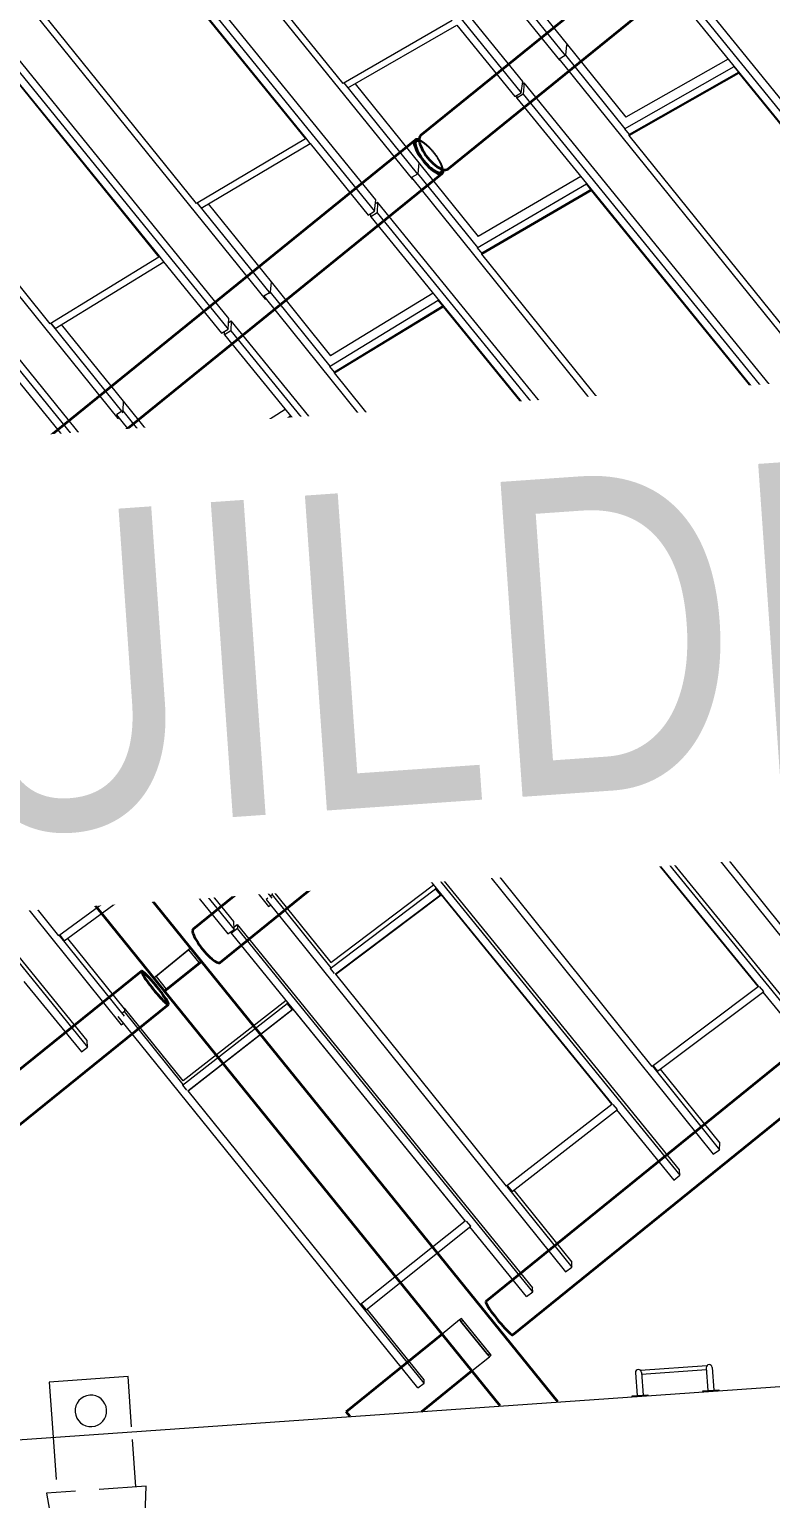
# Model space of a CAD drawing. Header units: millimetres. Extents: x 834681283 to 835686922, y 817551134 to 819407044.
# Drawn here: x 835570994 to 835575692, y 818119951 to 818129259 of the extents above; entities that cross this region are included whole.
import ezdxf

# ---------------------------------------------------------------- set-up
doc = ezdxf.new("R2010")
doc.units = ezdxf.units.MM
doc.header["$LTSCALE"] = 1200
doc.header["$MEASUREMENT"] = 0
for name, pattern in [('P01-MAGP-P-RF$0$HIDDEN2', [0.1875, 0.125, -0.0625]), ('P01-MAGP-P-RF$0$P01_MS_01_N1-FloorPlan-PART2OFUPPERROOFSETTINGOUT$0$BH DASHED2', [3, 2, -1]), ('P01-MAGP-P-RF$0$PHANTOM', [2.5, 1.25, -0.25, 0.25, -0.25, 0.25, -0.25])]:
    doc.linetypes.add(name, pattern=pattern)
for name, color, linetype, lineweight in [('P01-MAAN-P-EVA$0$DW-TXT', 7, 'Continuous', 13), ('P01-MAGP-P-RF$0$A-GENM', 253, 'Continuous', 13), ('P01-MAGP-P-RF$0$AR-ROOF_AR_BS_MI_', 3, 'Continuous', 18), ('P01-MAGP-P-RF$0$AR-STAIR_AR_BS_MI_', 253, 'Continuous', 18), ('P01-MAGP-P-RF$0$MMH053__', 253, 'P01-MAGP-P-RF$0$PHANTOM', 40), ('P01-MAGP-P-RF$0$P01_MS_01_N1-FloorPlan-PART2OFUPPERROOFSETTINGOUT$0$S-BEAM', 253, 'Continuous', 35), ('P01-MAGP-P-RF$0$P01_MS_01_N1-FloorPlan-PART2OFUPPERROOFSETTINGOUT$0$S-BEAM-HIDN', 253, 'P01-MAGP-P-RF$0$P01_MS_01_N1-FloorPlan-PART2OFUPPERROOFSETTINGOUT$0$BH DASHED2', 18), ('P01-MAGP-P-RF$0$ROOF MESH HALF TONE$0$A-GLAZ', 253, 'Continuous', 9), ('P01-MAGP-P-RF$0$ROOF MESH HALF TONE$0$A-MASS', 253, 'Continuous', 9)]:
    doc.layers.add(name, color=color, linetype=linetype, lineweight=lineweight)
doc.styles.add('P01-MAAN-P-EVA$0$ARIAL', font='arial.ttf', dxfattribs={"width": 0.8})

# ---------------------------------------------------------------- blocks, each defined once
blk = doc.blocks.new('P01-MAAN-P-EVA')
at = {"layer": 'P01-MAAN-P-EVA$0$DW-TXT', "insert": (835568841.1, 818126033), "char_height": 2000, "attachment_point": 1, "rotation": 3.99859, "style": 'P01-MAAN-P-EVA$0$ARIAL', "bg_fill": 3, "box_fill_scale": 1.25, "bg_fill_color": 256, "bg_fill_transparency": 0}
blk.add_mtext_dynamic_manual_height_columns('BUILDING PERIMETER', width=24295.667, gutter_width=10, heights=[0], dxfattribs=at)
blk = doc.blocks.new('P01-MAGP-P-RF$0$P01_MS_01_N1-FloorPlan-PART2OFUPPERROOFSETTINGOUT$0$Circular Hollow Sections - CHS273x10_PSB97-8456770-PART 2 OF  UPPER ROOF SETTING OUT')
at = {"layer": 'P01-MAGP-P-RF$0$P01_MS_01_N1-FloorPlan-PART2OFUPPERROOFSETTINGOUT$0$S-BEAM'}
for p, q in [((39380.4, 8907.7), (37808.5, 7812.1)), ((37964.6, 7588.1), (39536.5, 8683.7))]:
    blk.add_line(p, q, dxfattribs=at)
for centre, major_axis, start_param, end_param in [((39458.4, 8795.7), (-78.1, 112), 0, 3.141593), ((39458.4, 8795.7), (-78.1, 112), 3.141593, 6.283185), ((39458.4, 8795.7), (-72.3, 103.8), 0, 3.141593), ((39458.4, 8795.7), (-72.3, 103.8), 3.141593, 6.283185), ((37886.5, 7700.1), (-78.1, 112), 0, 3.141593)]:
    blk.add_ellipse(centre, major_axis=major_axis, ratio=0.106532, start_param=start_param, end_param=end_param, dxfattribs=at)
blk = doc.blocks.new('P01-MAGP-P-RF$0$P01_MS_01_N1-FloorPlan-PART2OFUPPERROOFSETTINGOUT$0$Circular Hollow Sections - CHS273x10_PSB97-8458950-PART 2 OF  UPPER ROOF SETTING OUT')
at = {"layer": 'P01-MAGP-P-RF$0$P01_MS_01_N1-FloorPlan-PART2OFUPPERROOFSETTINGOUT$0$S-BEAM'}
for p, q in [((46710.8, 14040), (43239.7, 11609.5)), ((43396.3, 11385.9), (46867.4, 13816.4))]:
    blk.add_line(p, q, dxfattribs=at)
for centre, major_axis, start_param, end_param in [((46789.1, 13928.2), (-78.3, 111.8), 0, 3.141593), ((46789.1, 13928.2), (-72.6, 103.6), 0, 3.141593), ((46789.1, 13928.2), (-78.3, 111.8), 3.141593, 6.283185), ((46789.1, 13928.2), (-72.6, 103.6), 3.141593, 6.283185), ((43318, 11497.7), (-78.3, 111.8), 0, 3.141593)]:
    blk.add_ellipse(centre, major_axis=major_axis, ratio=0.364243, start_param=start_param, end_param=end_param, dxfattribs=at)
blk = doc.blocks.new('P01-MAGP-P-RF$0$P01_MS_01_N1-FloorPlan-PART2OFUPPERROOFSETTINGOUT$0$Circular Hollow Sections - CHS273x10_PSB97-8459038-PART 2 OF  UPPER ROOF SETTING OUT')
at = {"layer": 'P01-MAGP-P-RF$0$P01_MS_01_N1-FloorPlan-PART2OFUPPERROOFSETTINGOUT$0$S-BEAM'}
for p, q in [((45012.9, 16513.4), (41514.8, 14064.1)), ((41671.4, 13840.4), (45169.4, 16289.8))]:
    blk.add_line(p, q, dxfattribs=at)
for centre, major_axis, start_param, end_param in [((45091.2, 16401.6), (-72.6, 103.6), 0, 3.141593), ((45091.2, 16401.6), (-78.3, 111.8), 0, 3.141593), ((45091.2, 16401.6), (-78.3, 111.8), 3.141593, 6.283185), ((45091.2, 16401.6), (-72.6, 103.6), 3.141593, 6.283185), ((41593.1, 13952.3), (-78.3, 111.8), 0, 3.141593)]:
    blk.add_ellipse(centre, major_axis=major_axis, ratio=0.39114, start_param=start_param, end_param=end_param, dxfattribs=at)
blk = doc.blocks.new('P01-MAGP-P-RF$0$P01_MS_01_N1-FloorPlan-PART2OFUPPERROOFSETTINGOUT$0$Circular Hollow Sections - CHS273x10_PSB97-8459092-PART 2 OF  UPPER ROOF SETTING OUT')
at = {"layer": 'P01-MAGP-P-RF$0$P01_MS_01_N1-FloorPlan-PART2OFUPPERROOFSETTINGOUT$0$S-BEAM'}
for p, q in [((39763.9, 16500.4), (36266.7, 14051.6)), ((36423.2, 13828), (39920.4, 16276.7))]:
    blk.add_line(p, q, dxfattribs=at)
for centre, major_axis, start_param, end_param in [((39842.2, 16388.6), (-72.6, 103.6), 0, 3.141593), ((39842.2, 16388.6), (-78.3, 111.8), 0, 3.141593), ((39842.2, 16388.6), (-78.3, 111.8), 6.00752, 6.283185), ((39842.2, 16388.6), (-72.6, 103.6), 6.133126, 6.283185), ((39842.2, 16388.6), (-72.6, 103.6), 3.141593, 3.291652), ((39842.2, 16388.6), (-78.3, 111.8), 3.141593, 3.417258), ((36345, 13939.8), (-78.3, 111.8), 0, 3.141593)]:
    blk.add_ellipse(centre, major_axis=major_axis, ratio=0.380233, start_param=start_param, end_param=end_param, dxfattribs=at)
at = {"layer": 'P01-MAGP-P-RF$0$P01_MS_01_N1-FloorPlan-PART2OFUPPERROOFSETTINGOUT$0$S-BEAM-HIDN'}
for major_axis, start_param, end_param in [((-72.6, 103.6), 3.292046, 6.132732), ((-78.3, 111.8), 3.417622, 6.007156)]:
    blk.add_ellipse((39842.2, 16388.6), major_axis=major_axis, ratio=0.380233, start_param=start_param, end_param=end_param, dxfattribs=at)
blk = doc.blocks.new('P01-MAGP-P-RF$0$P01_MS_01_N1-FloorPlan-PART2OFUPPERROOFSETTINGOUT$0$Circular Hollow Sections - CHS273x10_PSB97-8458951-PART 2 OF  UPPER ROOF SETTING OUT')
at = {"layer": 'P01-MAGP-P-RF$0$P01_MS_01_N1-FloorPlan-PART2OFUPPERROOFSETTINGOUT$0$S-BEAM'}
for p, q in [((43193.5, 11577.2), (39726.2, 9149.3)), ((39882.8, 8925.7), (43350.1, 11353.5))]:
    blk.add_line(p, q, dxfattribs=at)
for centre, major_axis, start_param, end_param in [((43271.8, 11465.4), (-78.3, 111.8), 0, 3.141593), ((43271.8, 11465.4), (-72.6, 103.6), 0, 3.141593), ((43271.8, 11465.4), (-78.3, 111.8), 5.534118, 6.283185), ((43271.8, 11465.4), (-72.6, 103.6), 5.557238, 6.283185), ((43271.8, 11465.4), (-72.6, 103.6), 3.141593, 3.867539), ((43271.8, 11465.4), (-78.3, 111.8), 3.141593, 3.89066), ((39804.5, 9037.5), (-78.3, 111.8), 0, 3.141593)]:
    blk.add_ellipse(centre, major_axis=major_axis, ratio=0.248608, start_param=start_param, end_param=end_param, dxfattribs=at)
at = {"layer": 'P01-MAGP-P-RF$0$P01_MS_01_N1-FloorPlan-PART2OFUPPERROOFSETTINGOUT$0$S-BEAM-HIDN'}
for major_axis, start_param, end_param in [((-78.3, 111.8), 3.891025, 5.533753), ((-72.6, 103.6), 3.867933, 5.556845)]:
    blk.add_ellipse((43271.8, 11465.4), major_axis=major_axis, ratio=0.248608, start_param=start_param, end_param=end_param, dxfattribs=at)
blk = doc.blocks.new('P01-MAGP-P-RF$0$P01_MS_01_N1-FloorPlan-PART2OFUPPERROOFSETTINGOUT$0$Circular Hollow Sections - CHS273x10_PSB97-8459037-PART 2 OF  UPPER ROOF SETTING OUT')
at = {"layer": 'P01-MAGP-P-RF$0$P01_MS_01_N1-FloorPlan-PART2OFUPPERROOFSETTINGOUT$0$S-BEAM'}
for p, q in [((41478.2, 14038.5), (38011.9, 11611.3)), ((38168.5, 11387.7), (41634.8, 13814.8))]:
    blk.add_line(p, q, dxfattribs=at)
for centre, major_axis, start_param, end_param in [((41556.5, 13926.7), (-78.3, 111.8), 0, 3.141593), ((41556.5, 13926.7), (-72.6, 103.6), 0, 3.141593), ((41556.5, 13926.7), (-78.3, 111.8), 5.79923, 6.283185), ((41556.5, 13926.7), (-72.6, 103.6), 5.873894, 6.283185), ((41556.5, 13926.7), (-72.6, 103.6), 3.141593, 3.551111), ((41556.5, 13926.7), (-78.3, 111.8), 3.141593, 3.625548), ((38090.2, 11499.5), (-78.3, 111.8), 0, 3.141593)]:
    blk.add_ellipse(centre, major_axis=major_axis, ratio=0.317176, start_param=start_param, end_param=end_param, dxfattribs=at)
at = {"layer": 'P01-MAGP-P-RF$0$P01_MS_01_N1-FloorPlan-PART2OFUPPERROOFSETTINGOUT$0$S-BEAM-HIDN'}
for major_axis, start_param, end_param in [((-72.6, 103.6), 3.551505, 5.8735), ((-78.3, 111.8), 3.625913, 5.798865)]:
    blk.add_ellipse((41556.5, 13926.7), major_axis=major_axis, ratio=0.317176, start_param=start_param, end_param=end_param, dxfattribs=at)
blk = doc.blocks.new('P01-MAGP-P-RF$0$ROOF MESH HALF TONE')
at = {"layer": 'P01-MAGP-P-RF$0$ROOF MESH HALF TONE$0$A-GLAZ', "lineweight": 5}
for p, q in [((40704.2, 16941.3), (42426, 14479.6)), ((42183.9, 14361.5), (40465.2, 16811)), ((40451.2, 16738.5), (42169.9, 14289)), ((39720.1, 16254.9), (41442.9, 13789.5)), ((41202.5, 13677.1), (39484.8, 16122.9)), ((39430, 16031.2), (40786.2, 14100.1)), ((39472.2, 16052.2), (41189.9, 13606.3)), ((41047.3, 14428.5), (40125.2, 15748)), ((38735.7, 15568.5), (40459.5, 13099.3)), ((38494.7, 15367.8), (40211.4, 12925.1)), ((40222, 12993.2), (38505.3, 15435.9)), ((39858.3, 15413.8), (40785.1, 14094.1)), ((38452.5, 15346), (39807.5, 13418.1)), ((42032.6, 15122.5), (42463.7, 14506.1)), ((42105.5, 15112.9), (42483.1, 14573)), ((40067.6, 13734.4), (39142, 15060.3)), ((44888.5, 12596.4), (43171.6, 15040.1)), ((43118, 14946), (44470.9, 13020.3)), ((43160.4, 14966.5), (44877.3, 12522.8)), ((37751.1, 14881.9), (39475.9, 12409.5)), ((39242.1, 12309.7), (37526.3, 14749.9)), ((38874.7, 14738.3), (39806.6, 13412.3)), ((41764.9, 14777.8), (41047.3, 14428.5)), ((41075.4, 14397.3), (41793, 14746.6)), ((41792.5, 14746.4), (42127.7, 14268.6)), ((37518.4, 14685.3), (39234.3, 12245.1)), ((42476.7, 14572.9), (42466, 14507.2)), ((42481.4, 14564.8), (42483.1, 14573)), ((42483, 14572.6), (42819.9, 14089.9)), ((41051.4, 14430.5), (41476.9, 13821.6)), ((41052, 14430.8), (41075.4, 14397.3)), ((42463.7, 14506.1), (42423.6, 14486.7)), ((42423.6, 14486.7), (44148.2, 12015.4)), ((42466, 14507.2), (42808.4, 14016.6)), ((39089.4, 13038.5), (38158.8, 14372.5)), ((41123, 14420.5), (41499.4, 13881.9)), ((42169.9, 14289), (42183.9, 14361.5)), ((42180.8, 14345.4), (42192, 14351)), ((42192, 14351), (42182.3, 14279.9)), ((43907, 11913.9), (42192, 14351)), ((42807.4, 14016.1), (43527.9, 14361)), ((43493.1, 14412.1), (42819.8, 14089.8)), ((43554, 14323.6), (43527.9, 14361)), ((42127.7, 14268.6), (42169.9, 14289)), ((42182.3, 14279.9), (42139.9, 14258.7)), ((42139.9, 14258.7), (42142.3, 14275.6)), ((42139.9, 14258.7), (42541.4, 13688.1)), ((42182.3, 14279.9), (43897.2, 11842.8)), ((42833.5, 13972.9), (43554, 14317.8)), ((43554.9, 14324.1), (42834.5, 13979.2)), ((43554.9, 14324.1), (43554, 14317.8)), ((43554, 14317.8), (44469.9, 13014.1)), ((40785.1, 14094.1), (40067.6, 13734.4)), ((40096, 13703.1), (40813.5, 14062.8)), ((40786.2, 14100.1), (40785.1, 14094.1)), ((40813.5, 14062.8), (40787, 14100.6)), ((40812.7, 14062.4), (41147.7, 13585.3)), ((42807.4, 14016.1), (42833.5, 13978.7)), ((42833.5, 13978.7), (42834.5, 13979.2)), ((42833.5, 13972.9), (42834.5, 13979.2)), ((43748.3, 12662), (42833.5, 13972.9)), ((41491.4, 13893.4), (41480.7, 13823.6)), ((41498.1, 13883.8), (41834.2, 13401.3)), ((41476.9, 13821.6), (41438.4, 13802.3)), ((41438.4, 13802.3), (43165, 11324.2)), ((41442.9, 13789.5), (41446.2, 13791.1)), ((41480.7, 13823.6), (41476.9, 13821.6)), ((41480.7, 13823.6), (41824, 13330.8)), ((40071.6, 13736.4), (40493.2, 13132.4)), ((40072.4, 13736.8), (40096, 13703.1)), ((40141, 13725.7), (40504.1, 13205.6)), ((41822.4, 13329.9), (42541.4, 13685.5)), ((42508.6, 13734.8), (41834.1, 13401.1)), ((42567.8, 13647.9), (42541.4, 13685.5)), ((42541.8, 13687.6), (43491.9, 12337.3)), ((41147.7, 13585.3), (41189.9, 13606.3)), ((41205.3, 13595.6), (41163, 13573.4)), ((41163, 13573.4), (41165.4, 13594.2)), ((41189.9, 13606.3), (41202.5, 13677.1)), ((41198.6, 13655.4), (41213.1, 13663)), ((41213.1, 13663), (41205.3, 13595.6)), ((41205.3, 13595.6), (42918.3, 11164.5)), ((42926.2, 11231.9), (41213.1, 13663)), ((41849.5, 13287), (42568.3, 13642.6)), ((42569.2, 13648.6), (41850.3, 13293.1)), ((42569.2, 13648.6), (42568.3, 13642.6)), ((42568.3, 13642.6), (43491, 12331.3)), ((41163, 13573.4), (42514.2, 11655.9)), ((39806.6, 13412.3), (39089.4, 13038.5)), ((39807.5, 13418.1), (39806.6, 13412.3)), ((39835.3, 13380.7), (39808.7, 13418.7)), ((39118.1, 13006.9), (39835.3, 13380.7)), ((39834.2, 13380.1), (40169.2, 12903.4)), ((41822.4, 13329.9), (41848.8, 13292.3)), ((41848.8, 13292.3), (41850.3, 13293)), ((41849.5, 13287), (41850.3, 13293.1)), ((42770.6, 11964.9), (41849.5, 13287)), ((40489.6, 13137.6), (40452.8, 13118.2)), ((40495.1, 13140.5), (40489.7, 13137.6)), ((40504.2, 13206), (40495.1, 13140.5)), ((40495.1, 13140.5), (40839.1, 12646)), ((40504.2, 13206), (40847.6, 12712.4)), ((39093.1, 13040.4), (39509, 12444.2)), ((39094.2, 13041), (39118.1, 13006.9)), ((40452.8, 13118.2), (42181.3, 10633.9)), ((40459.5, 13099.3), (40464.3, 13101.7)), ((41523.6, 13061.7), (40847.5, 12712.2)), ((39159.5, 13028.5), (39516.8, 12516.3)), ((40211.4, 12925.1), (40222, 12993.2)), ((40218, 12967.5), (40234.3, 12976.6)), ((40234.3, 12976.6), (40228.6, 12914.3)), ((41946.1, 10549.2), (40234.3, 12976.6)), ((40836.9, 12644.6), (41553.7, 13015.3)), ((40864.9, 12602.1), (41581.6, 12972.6)), ((41582.3, 12978.3), (40865.7, 12607.8)), ((41553.7, 13015.3), (41554.2, 13018.3)), ((41580.3, 12977.3), (41553.7, 13015.3)), ((41580.8, 12980.5), (41580.3, 12977.3)), ((41582.3, 12978.3), (41581.6, 12972.6)), ((41581.6, 12972.6), (42513.5, 11650.2)), ((40169.2, 12903.4), (40211.4, 12925.1)), ((40228.6, 12914.3), (40186.5, 12890.9)), ((40186.5, 12890.9), (40188.6, 12913.4)), ((40186.5, 12890.9), (41537.3, 10975.6)), ((40228.6, 12914.3), (41940.4, 10486.9)), ((38856.7, 12699.4), (39192.1, 12222.4)), ((40836.9, 12644.6), (40863.5, 12606.7)), ((40863.5, 12606.7), (40865.6, 12607.8)), ((40864.9, 12602.1), (40865.7, 12607.8)), ((41795, 11265.4), (40864.9, 12602.1)), ((39516.9, 12517), (39509.6, 12457.1)), ((39516.9, 12517), (39860.2, 12023.2)), ((39496.6, 12450), (39467.5, 12433.8)), ((39467.5, 12433.8), (41197.3, 9945.5)), ((39475.9, 12409.5), (39482.1, 12412.7)), ((39509.6, 12457.1), (39502.8, 12453.4)), ((39509.6, 12457.1), (39853.7, 11962.1)), ((40538.2, 12392.3), (39860, 12022.9)), ((39234.3, 12245.1), (39242.1, 12309.7)), ((39238.8, 12282.5), (39255, 12292)), ((39255, 12292), (39251.7, 12236)), ((40966.5, 9864.8), (39255, 12292)), ((39850.9, 11960.3), (40565.1, 12349.5)), ((39880, 11918.2), (40594, 12307.2)), ((40594.5, 12312.4), (39880.6, 11923.5)), ((40565.1, 12349.5), (40565.7, 12353.3)), ((40592, 12311), (40565.1, 12349.5)), ((40592.6, 12315.1), (40592, 12311)), ((40594.5, 12312.4), (40594, 12307.2)), ((40594, 12307.2), (41536.7, 10970.3)), ((43491, 12331.3), (42770.6, 11964.9)), ((42799.3, 11934.1), (43519.8, 12300.5)), ((43491.9, 12337.3), (43491, 12331.3)), ((43519.8, 12300.5), (43493.5, 12338.1)), ((43518.4, 12299.8), (43854.9, 11821.5)), ((39192.1, 12222.4), (39234.3, 12245.1)), ((39251.7, 12236), (39209.8, 12211.4)), ((39209.8, 12211.4), (39211.1, 12232.6)), ((39209.8, 12211.4), (40559.1, 10297.9)), ((39251.7, 12236), (40963.1, 9808.9)), ((39850.9, 11960.3), (39875.4, 11925.3)), ((39877.8, 11921.9), (39880.6, 11923.4)), ((39880, 11918.2), (39880.6, 11923.5)), ((40821, 10564.7), (39880, 11918.2)), ((42774.4, 11966.8), (43195.5, 11362.5)), ((42775.8, 11967.6), (42799.3, 11934.1)), ((42841.5, 11955.6), (43200.4, 11440.5)), ((38529.9, 11826.3), (38872.5, 11333.6)), ((38482.8, 11748.5), (40213.1, 9259.9)), ((38524.7, 11773.1), (38868.2, 11279)), ((38864.9, 11276.9), (39576.2, 11686.3)), ((39552.8, 11725), (38872.3, 11333.3)), ((38892.2, 11238), (39603.5, 11647.4)), ((38895.1, 11235.2), (39606, 11644.4)), ((39576.2, 11686.3), (39576.8, 11690.9)), ((39603.5, 11647.4), (39576.2, 11686.3)), ((39604.1, 11652.2), (39603.5, 11647.4)), ((39606.3, 11649.1), (39603.5, 11647.4)), ((39606.3, 11649.1), (39606, 11644.4)), ((39606, 11644.4), (40560.3, 10291)), ((42513.5, 11650.2), (41795, 11265.4)), ((42514.2, 11655.9), (42513.5, 11650.2)), ((42543, 11619.1), (42516.4, 11657.1)), ((38273.6, 11559.1), (39985.3, 9129.7)), ((39986.7, 9178.8), (38274.9, 11608.2)), ((41824.3, 11234.2), (42543, 11619.1)), ((42540.9, 11618), (42876.1, 11142.3)), ((38231.9, 11533.4), (39583.4, 9615.2)), ((43170.6, 11370.4), (43152, 11359.9)), ((43152, 11359.9), (44886.1, 8858.8)), ((43194.1, 11383.6), (43184.9, 11378.4)), ((43200.5, 11442), (43194.1, 11383.6)), ((43194.1, 11383.6), (43541.5, 10882.4)), ((43200.5, 11442), (43546.8, 10942.5)), ((38864.9, 11276.9), (38889.4, 11241.9)), ((41798.4, 11267.2), (42209, 10677.1)), ((41800.4, 11268.3), (41824.3, 11234.2)), ((43165, 11324.2), (43173.7, 11328.6)), ((38895.1, 11235.2), (38895.4, 11239.8)), ((39848, 9864.6), (38895.1, 11235.2)), ((41862, 11254.4), (42213.9, 10748.7)), ((42918.3, 11164.5), (42926.2, 11231.9)), ((42921.7, 11193.8), (42944.1, 11207.2)), ((42944.1, 11207.2), (42941.6, 11153.4)), ((44652.4, 8790), (42944.1, 11207.2)), ((42876.1, 11142.3), (42918.3, 11164.5)), ((42899.8, 11128.4), (42901, 11155.4)), ((42941.6, 11153.4), (42899.8, 11128.4)), ((42899.8, 11128.4), (44249.3, 9218.9)), ((42941.6, 11153.4), (44649.9, 8736.3)), ((37498.7, 11062.9), (39228.7, 8576.6)), ((39006.4, 8491.5), (37293.9, 10924.3)), ((38617.7, 10981.4), (39583.2, 9611.2)), ((41536.7, 10970.3), (40821, 10564.7)), ((40851, 10532.9), (41567, 10938.7)), ((41537.3, 10975.6), (41536.7, 10970.3)), ((41537.3, 10975.5), (41540.1, 10977.1)), ((41567, 10938.7), (41542.4, 10973.8)), ((41564.3, 10937.2), (41898.3, 10463.5)), ((37294, 10882.4), (39006.5, 8449.6)), ((42214, 10750.2), (42208.8, 10700.3)), ((42214, 10750.2), (42557.7, 10254.8)), ((42180.6, 10683.5), (42167, 10675.3)), ((42167, 10675.3), (43900.6, 8176)), ((42181.3, 10633.9), (42191.9, 10639.4)), ((42208.8, 10700.3), (42197.5, 10693.6)), ((42208.8, 10700.3), (42553.8, 10202.9)), ((42549.1, 10199.8), (43258.4, 10613.5)), ((43237.3, 10650.8), (42557.3, 10254.2)), ((43258.4, 10613.5), (43259.3, 10619.7)), ((43285.8, 10574.4), (43258.4, 10613.5)), ((38874.6, 9166.7), (37910, 10553.1)), ((40824, 10566.4), (41222.8, 9992.8)), ((40826.5, 10567.8), (40851, 10532.9)), ((40883.5, 10551.3), (41228.3, 10055.4)), ((41940.4, 10486.9), (41946.1, 10549.2)), ((41942.7, 10512.3), (41963.4, 10525.4)), ((41963.4, 10525.4), (41962.5, 10480.8)), ((43673.4, 8102.5), (41963.4, 10525.4)), ((42579.5, 10162.5), (43285.8, 10574.4)), ((42580.8, 10159), (43289.4, 10572.3)), ((43286.7, 10580.9), (43285.8, 10574.4)), ((43289.7, 10576.7), (43285.8, 10574.4)), ((43289.7, 10576.7), (43289.4, 10572.3)), ((43289.4, 10572.3), (44249, 9214.5)), ((41898.3, 10463.5), (41940.4, 10486.9)), ((41962.5, 10480.8), (41920.9, 10454.6)), ((41920.9, 10454.6), (41921.4, 10476.4)), ((41920.9, 10454.6), (43272.7, 8539.3)), ((41962.5, 10480.8), (43672.5, 8058)), ((40560.3, 10291), (39848, 9864.6)), ((39878.5, 9832.1), (40591.1, 10258.7)), ((40560.6, 10295.7), (40559.1, 10297.8)), ((40560.6, 10295.7), (40560.3, 10291)), ((40560.6, 10295.7), (40563.8, 10297.6)), ((40591.1, 10258.7), (40566.6, 10293.6)), ((40588, 10256.8), (40921.2, 9784.3)), ((42549.1, 10199.8), (42572.4, 10166.6)), ((42580.8, 10159), (42581.2, 10163.5)), ((43538.7, 8778.2), (42580.8, 10159)), ((41228.4, 10056.6), (41224.4, 10016.3)), ((41228.4, 10056.6), (41570.2, 9564.5)), ((41194.6, 9997.4), (41182.9, 9990)), ((41182.9, 9990), (42915, 7496.5)), ((41224.4, 10016.3), (41212, 10008.4)), ((41224.4, 10016.3), (41566.7, 9523.5)), ((42250.4, 9987.7), (41568.6, 9565.6)), ((42266.5, 9956.7), (42267.5, 9963.4)), ((39853.4, 9867.8), (39878.5, 9832.1)), ((41197.3, 9945.5), (41209.2, 9952.1)), ((41561.5, 9520.3), (42266.5, 9956.7)), ((41592.6, 9482.6), (42294.3, 9917)), ((41594.2, 9480.1), (42298.3, 9916)), ((42294.3, 9917), (42266.5, 9956.7)), ((42295.4, 9924), (42294.3, 9917)), ((42298.5, 9919.6), (42294.3, 9917)), ((42298.5, 9919.6), (42298.3, 9916)), ((42298.3, 9916), (43272.4, 8535.7)), ((39850.5, 9866.1), (40237.5, 9309.6)), ((39905.3, 9848.1), (40243.7, 9361.5)), ((40921.2, 9784.3), (40963.1, 9808.9)), ((40940.9, 9782), (40940.8, 9795.7)), ((40982.2, 9809.3), (40940.9, 9782)), ((40940.9, 9782), (42294.9, 7859.7)), ((40963.1, 9808.9), (40966.5, 9864.8)), ((40964.5, 9832.6), (40981.9, 9844)), ((40981.9, 9844), (40982.2, 9809.3)), ((42694.1, 7413.2), (40981.9, 9844)), ((40982.2, 9809.3), (42694.5, 7378.5)), ((39583.2, 9611.2), (38874.6, 9166.7)), ((39583.4, 9615.3), (39583.2, 9611.2)), ((39583.4, 9615.2), (39586.9, 9617.4)), ((39614.5, 9578), (39589.9, 9613.1)), ((38905.5, 9133.3), (39614.5, 9578)), ((39611.1, 9575.9), (39943.6, 9104)), ((41561.5, 9520.3), (41584.8, 9487)), ((41594.2, 9480.1), (41594.4, 9483.7)), ((42567.1, 8079.4), (41594.2, 9480.1)), ((40211.4, 9312.4), (40199.7, 9304.7)), ((40241, 9332), (40228, 9323.4)), ((40243.8, 9362.3), (40241, 9332)), ((40241, 9332), (40580.3, 8844.5)), ((40243.8, 9362.3), (40581.4, 8877.2)), ((41265.2, 9321.6), (40581, 8876.7)), ((40199.7, 9304.7), (41929.6, 6819.3)), ((40213.1, 9259.9), (40225.7, 9267.3)), ((40575.1, 8841.1), (41276.4, 9297.1)), ((40606.6, 8803), (41304.6, 9256.8)), ((40608.3, 8801.4), (41308.7, 9256.8)), ((41276.4, 9297.1), (41277.6, 9304)), ((41304.6, 9256.8), (41276.4, 9297.1)), ((41305.8, 9264), (41304.6, 9256.8)), ((41308.8, 9259.6), (41304.6, 9256.9)), ((41308.8, 9259.6), (41308.7, 9256.8)), ((41308.7, 9256.8), (42294.8, 7857)), ((38876.7, 9168), (39251.4, 8629.5)), ((38879.8, 9169.9), (38905.5, 9133.3)), ((38927, 9146.8), (39253.8, 8677.1)), ((39943.6, 9104), (39985.3, 9129.7)), ((40006.8, 9134.3), (39965.7, 9106.2)), ((39985.3, 9129.7), (39986.7, 9178.8)), ((39985.8, 9145.7), (40005.7, 9159.2)), ((40005.7, 9159.2), (41712.1, 6732.5)), ((40005.7, 9159.2), (40006.8, 9134.3)), ((41713.2, 6707.5), (40006.8, 9134.3)), ((39965.7, 9106.2), (39965.2, 9117.3)), ((41315.9, 7186.1), (39965.7, 9106.2)), ((38633.2, 8894.3), (38965, 8423)), ((40575.1, 8841.1), (40598.6, 8807.5)), ((40608.3, 8801.4), (40608.4, 8804.2)), ((41593.7, 7385.5), (40608.3, 8801.4)), ((39254.9, 8659.1), (39238.6, 8648)), ((39254.1, 8677.7), (39256.9, 8679.6)), ((39256.9, 8679.6), (39254.9, 8659.1)), ((39594.8, 8171.8), (39254.9, 8659.1)), ((39595.2, 8194.7), (39256.9, 8679.6)), ((40281.6, 8657), (39594.7, 8194.2)), ((40943.9, 6150.6), (39213.8, 8631.1)), ((39228.7, 8576.6), (39244.9, 8586.5)), ((39589.6, 8168.3), (40288.1, 8638.9)), ((39621.4, 8130), (40316.6, 8598.3)), ((39623.1, 8129.2), (40320.8, 8599.3)), ((40288.1, 8638.9), (40289.4, 8645.5)), ((40316.6, 8598.3), (40288.1, 8638.9)), ((40317.8, 8604.7), (40316.6, 8598.3)), ((40320.8, 8601.2), (40316.6, 8598.4)), ((40320.8, 8601.2), (40320.8, 8599.3)), ((40320.8, 8599.3), (41315.8, 7184.2)), ((39006.5, 8449.6), (39006.4, 8491.5)), ((43272.4, 8535.7), (42567.1, 8079.4)), ((42599.3, 8046), (43305.5, 8502.8)), ((43272.6, 8539.3), (43272.4, 8535.7)), ((43305.5, 8502.8), (43282.2, 8536.1)), ((43300.6, 8499.7), (43630.9, 8031.7)), ((38965, 8423), (39006.5, 8449.6)), ((39589.6, 8168.3), (39613.4, 8134.5)), ((39623.1, 8129.2), (39623.2, 8131.2)), ((40617.9, 6703), (39623.1, 8129.2)), ((42569.8, 8079.5), (42956.5, 7522.7)), ((42573.2, 8083.3), (42599.3, 8046)), ((42617.1, 8057.5), (42960.5, 7563.1)), ((42294.8, 7857), (41593.7, 7385.5)), ((41626.3, 7350.9), (42328.2, 7823)), ((42294.9, 7859.8), (42294.8, 7857)), ((42328.2, 7823), (42304.7, 7856.5)), ((42323.2, 7819.6), (42653.2, 7351.2)), ((42956.5, 7522.7), (42960.5, 7563.1)), ((42915, 7496.5), (42956.5, 7522.7)), ((41596.4, 7384.7), (41970.9, 6846.6)), ((41599.4, 7389.3), (41626.3, 7350.9)), ((41638.2, 7358.9), (41973.6, 6876.9)), ((42653.2, 7351.2), (42694.5, 7378.5)), ((42694.5, 7378.5), (42694.1, 7413.2)), ((41315.8, 7184.2), (40617.9, 6703)), ((41315.8, 7184.2), (41315.9, 7186.2)), ((41349.4, 7149), (41325.7, 7182.9)), ((40650.7, 6667.3), (41349.4, 7149)), ((41672.1, 6679.5), (41344.4, 7145.6)), ((41929.6, 6819.3), (41970.9, 6846.6)), ((41970.9, 6846.6), (41973.6, 6876.9)), ((40985.1, 6178.6), (40618.9, 6703.6)), ((40623.1, 6706.6), (40650.7, 6667.3)), ((41672.1, 6679.5), (41713.2, 6707.5)), ((41713.2, 6707.5), (41712.1, 6732.5)), ((40987.1, 6199.1), (40657.3, 6671.9)), ((40943.9, 6150.6), (40985.1, 6178.6)), ((40985.1, 6178.6), (40987.1, 6199.1))]:
    blk.add_line(p, q, dxfattribs=at)
at = {"layer": 'P01-MAGP-P-RF$0$ROOF MESH HALF TONE$0$A-MASS', "lineweight": 5}
for points, knots in [([(26562.4, 74606.9), (26761.6, 74322.5), (27146.8, 73772.4), (27692.3, 72993.3), (28212.8, 72249.9), (28631.9, 71651.3), (28962.1, 71179.8), (29208.1, 70828.5), (29453.3, 70478.3), (29657.8, 70186.2), (29821.5, 69952.4), (29985.3, 69718.5), (30190.2, 69425.9), (30436.3, 69074.4), (30682.7, 68722.5), (30929.4, 68370.1), (31135.3, 68076.1), (31300.2, 67840.6), (31423.9, 67663.9), (31547.8, 67487), (31671.8, 67310), (31795.8, 67132.8), (31961.4, 66896.4), (32251.5, 66482.1), (32583.9, 66007.3), (32917.4, 65531), (33168.1, 65173), (33419.4, 64814.1), (33671.2, 64454.5), (33923.7, 64093.9), (34261.1, 63612), (34684.6, 63007.2), (35195.7, 62277.2), (35709.9, 61542.9), (36227.4, 60803.8), (36922.1, 59811.8), (37624.1, 58809.1), (38334.4, 57794.7), (39050.5, 56772), (39956.9, 55477.6), (40879.8, 54159.6), (41628.8, 53089.9), (42196.1, 52279.7), (42769, 51461.4), (43346.6, 50636.6), (43927.9, 49806.4), (44511.9, 48972.4), (45097.7, 48135.7), (45684.5, 47297.8), (46271.1, 46459.9), (46856.8, 45623.5), (47441.5, 44788.5), (48219.3, 43677.6), (49188.3, 42293.7), (50151.9, 40917.6), (50919, 39822), (51683.6, 38730.1), (52634.7, 37371.8), (53768.6, 35752.4), (54707.5, 34411.5), (55455.1, 33343.8), (56014, 32545.6), (56571.2, 31749.9), (57126.6, 30956.6), (57680.4, 30165.8), (58140.4, 29508.9), (58507.6, 28984.5), (58736.7, 28657.3), (58919.8, 28395.8), (59057, 28199.8), (59194.1, 28004), (59331.1, 27808.3), (59468, 27612.8), (59650.5, 27352.3), (59878.2, 27027), (60151.1, 26637.3), (60514.4, 26118.4), (60967.6, 25471.3), (61509.7, 24697), (62050.3, 23925), (62589.3, 23155.2), (63126.7, 22387.7), (63662.6, 21622.4), (64196.9, 20859.3), (64729.7, 20098.3), (65261.1, 19339.5), (65702.6, 18708.9), (66055.1, 18205.5), (66319.1, 17828.4), (66582.8, 17451.9), (66846.1, 17075.9), (67109.2, 16700.1), (67459.9, 16199.2), (67898.8, 15572.4), (68427.7, 14817.1), (68960.2, 14056.5), (69498, 13288.5), (70223.9, 12251.9), (71151.7, 10926.9), (71923.6, 9824.4), (72319, 9259.7)], [0, 0, 0, 0, 0.011905, 0.02381, 0.035714, 0.047619, 0.053571, 0.059524, 0.065476, 0.071429, 0.074405, 0.077381, 0.083333, 0.089286, 0.095238, 0.10119, 0.107143, 0.110119, 0.113095, 0.116071, 0.119048, 0.122024, 0.125, 0.130952, 0.142857, 0.14881, 0.154762, 0.160714, 0.166667, 0.172619, 0.178571, 0.190476, 0.202381, 0.214286, 0.22619, 0.238095, 0.261905, 0.27381, 0.285714, 0.309524, 0.333333, 0.345238, 0.357143, 0.369048, 0.380952, 0.392857, 0.404762, 0.416667, 0.428571, 0.440476, 0.452381, 0.464286, 0.47619, 0.5, 0.52381, 0.535714, 0.547619, 0.571429, 0.595238, 0.619048, 0.630952, 0.642857, 0.654762, 0.666667, 0.678571, 0.690476, 0.696429, 0.702381, 0.705357, 0.708333, 0.71131, 0.714286, 0.717262, 0.720238, 0.72619, 0.732143, 0.738095, 0.75, 0.761905, 0.77381, 0.785714, 0.797619, 0.809524, 0.821429, 0.833333, 0.845238, 0.857143, 0.863095, 0.869048, 0.875, 0.880952, 0.886905, 0.892857, 0.904762, 0.916667, 0.928571, 0.940476, 0.952381, 0.97619, 1, 1, 1, 1]), ([(72319, 9259.7), (72269.6, 9330.3), (72171, 9471), (71975.1, 9750.9), (71635.1, 10236.5), (71157.2, 10918.9), (70595, 11721.9), (70042.4, 12511), (69498, 13288.5), (68960.2, 14056.5), (68427.7, 14817.1), (67898.8, 15572.4), (67459.9, 16199.2), (67109.2, 16700.1), (66846.1, 17075.9), (66582.8, 17451.9), (66319.1, 17828.4), (66055.1, 18205.5), (65790.7, 18583), (65526, 18961.1), (65172.5, 19465.9), (64818.3, 19971.8), (64463.3, 20478.8), (64196.7, 20859.5), (63929.7, 21240.8), (63662.4, 21622.7), (63394.6, 22005.1), (63171.2, 22324.2), (62992.2, 22579.7), (62857.9, 22771.5), (62723.5, 22963.5), (62589, 23155.6), (62454.4, 23347.8), (62274.8, 23604.3), (61960.2, 24053.6), (61329.5, 24954.3), (60424.6, 26246.7), (59332.2, 27806.7), (58416.4, 29114.7), (57772.4, 30034.5), (57403.5, 30561.2), (57126.4, 30957), (56848.9, 31353.3), (56571, 31750.2), (56292.6, 32147.8), (55920.9, 32678.7), (55268.8, 33609.9), (54332.9, 34946.6), (53391, 36291.7), (52633.8, 37373.1), (52064.1, 38186.7), (51492.5, 39003), (50919, 39822), (50343.7, 40643.7), (49766.5, 41468), (49187.5, 42294.9), (48606.9, 43124), (48024.9, 43955.3), (47441.5, 44788.5), (46856.8, 45623.5), (46271.1, 46459.9), (45684.5, 47297.8), (45097.7, 48135.7), (44511.9, 48972.4), (43927.9, 49806.4), (43346.6, 50636.6), (42769, 51461.4), (42196.1, 52279.7), (41628.8, 53089.9), (41067, 53892.1), (40510.6, 54686.8), (39959.4, 55474), (39231, 56514.3), (38332.3, 57797.8), (37448, 59060.7), (36748.4, 60059.8), (36227.4, 60803.8), (35709.9, 61542.9), (35002.9, 62552.6), (34291.9, 63568), (33576.3, 64590), (33042.4, 65352.5), (32511, 66111.5), (31981.8, 66867.2), (31454.6, 67620.1), (31016.8, 68245.4), (30667.3, 68744.5), (30405.5, 69118.4), (30144.1, 69491.8), (29882.9, 69864.7), (29665.5, 70175.2), (29491.7, 70423.5), (29361.4, 70609.6), (29231, 70795.8), (29057, 71044.3), (28838.6, 71356.2), (28574.2, 71733.8), (28217, 72243.9), (27759.1, 72897.9), (27182.4, 73721.5), (26774, 74304.7), (26562.4, 74606.9)], [0, 0, 0, 0, 0.002976, 0.005952, 0.011905, 0.02381, 0.035714, 0.047619, 0.059524, 0.071429, 0.083333, 0.095238, 0.107143, 0.113095, 0.119048, 0.125, 0.130952, 0.136905, 0.142857, 0.14881, 0.154762, 0.166667, 0.172619, 0.178571, 0.184524, 0.190476, 0.196429, 0.202381, 0.205357, 0.208333, 0.21131, 0.214286, 0.217262, 0.220238, 0.22619, 0.238095, 0.261905, 0.285714, 0.309524, 0.321429, 0.327381, 0.333333, 0.339286, 0.345238, 0.35119, 0.357143, 0.369048, 0.392857, 0.416667, 0.428571, 0.440476, 0.452381, 0.464286, 0.47619, 0.488095, 0.5, 0.511905, 0.52381, 0.535714, 0.547619, 0.559524, 0.571429, 0.583333, 0.595238, 0.607143, 0.619048, 0.630952, 0.642857, 0.654762, 0.666667, 0.678571, 0.690476, 0.702381, 0.72619, 0.75, 0.761905, 0.77381, 0.785714, 0.797619, 0.822917, 0.835565, 0.848214, 0.860863, 0.873512, 0.886161, 0.89881, 0.905134, 0.911458, 0.917783, 0.924107, 0.930432, 0.933594, 0.936756, 0.939918, 0.94308, 0.949405, 0.955729, 0.962054, 0.974702, 0.987351, 1, 1, 1, 1])]:
    blk.add_open_spline(points, degree=3, knots=knots, dxfattribs=at)
blk = doc.blocks.new('P01-MAGP-P-RF$0$Antenna_Mobile - Antenna_Mobile-9597015-Proposed Mesh Open Calc')
at = {"layer": 'P01-MAGP-P-RF$0$A-GENM', "linetype": 'P01-MAGP-P-RF$0$HIDDEN2'}
for p, q in [((32605.6, 75024), (32474.1, 75024)), ((32394.6, 74952.7), (32381.4, 74831)), ((32698.4, 74831), (32685.1, 74952.7)), ((32381.4, 74831), (32698.4, 74831)), ((32414.9, 74831), (32414.9, 74640.5)), ((32664.9, 74640.5), (32664.9, 74831))]:
    blk.add_line(p, q, dxfattribs=at)
at = {"layer": 'P01-MAGP-P-RF$0$A-GENM'}
for p, q in [((32414.9, 74640.5), (32414.9, 74481)), ((32664.9, 74481), (32664.9, 74640.5)), ((32414.9, 74481), (32664.9, 74481))]:
    blk.add_line(p, q, dxfattribs=at)
at = {"layer": 'P01-MAGP-P-RF$0$A-GENM', "linetype": 'P01-MAGP-P-RF$0$HIDDEN2'}
for centre, start, end in [((32474.1, 74944), 90, 173.7902), ((32605.6, 74944), 6.2098, 90)]:
    blk.add_arc(centre, 80, start, end, dxfattribs=at)
at = {"layer": 'P01-MAGP-P-RF$0$A-GENM'}
for start, end in [(0, 180), (180, 0)]:
    blk.add_arc((32539.9, 74581), 50, start, end, dxfattribs=at)
blk = doc.blocks.new('P01-MAGP-P-RF')
at = {"layer": 'P01-MAGP-P-RF$0$AR-ROOF_AR_BS_MI_'}
blk.add_lwpolyline([(835316678.3, 818156596.6, 0.520567), (835304821.9, 818171238.6), (835238973.9, 818166635.3, 0.414214), (835228303.9, 818154361.3), (835231490.9, 818108772.6, 0.414214), (835243764.9, 818098102.6), (835288828.9, 818101252.9, 0.315299), (835304430.5, 818113886.3)], format="xyb", close=True, dxfattribs=at)
at = {"layer": 'P01-MAGP-P-RF$0$AR-STAIR_AR_BS_MI_'}
for p, q in [((835268855.1, 818100006.9), (835268865.2, 818099863.3)), ((835269307.9, 818100051.1), (835268887.5, 818100021.7)), ((835268893.1, 818100009.6), (835268903.1, 818099865.9)), ((835269304.9, 818100025.9), (835268893.9, 818099997.1)), ((835269304.1, 818100038.3), (835269314.1, 818099894.7)), ((835269342, 818100041), (835269352, 818099897.3))]:
    blk.add_line(p, q, dxfattribs=at)
for points in [[(835268834.3, 818099861.1), (835268934, 818099868.1), (835268934.4, 818099862.1), (835268834.7, 818099855.1)], [(835269283.2, 818099892.5), (835269382.9, 818099899.5), (835269383.3, 818099893.5), (835269283.6, 818099886.5)]]:
    blk.add_lwpolyline(points, close=True, dxfattribs=at)
for centre in [(835268874.1, 818100008.3), (835269323, 818100039.7)]:
    blk.add_arc(centre, 19, 3.99895, 183.99895, dxfattribs=at)
at = {"layer": 'P01-MAGP-P-RF$0$P01_MS_01_N1-FloorPlan-PART2OFUPPERROOFSETTINGOUT$0$S-BEAM'}
for p, q in [((835266103.9, 818102613.4), (835264228.9, 818104928.9)), ((835265870.7, 818102424.6), (835263995.7, 818104740.1)), ((835271220.5, 818103142.5), (835267906.9, 818100459.3)), ((835268078.7, 818100247.2), (835271392.3, 818102930.3)), ((835266103.9, 818102613.4), (835265870.7, 818102424.6)), ((835265870.7, 818102424.6), (835266103.9, 818102613.4)), ((835268364, 818099822.2), (835266103.9, 818102613.4)), ((835267998.7, 818099796.7), (835265870.7, 818102424.6)), ((835267629.8, 818100252.3), (835267022.4, 818099760.4)), ((835267500.9, 818099761.9), (835267818.6, 818100019.1)), ((835267046.9, 818099730.2), (835267022.4, 818099760.4))]:
    blk.add_line(p, q, dxfattribs=at)
blk.add_ellipse((835267992.8, 818100353.2), major_axis=(-85.9, 106.1), ratio=0.112738, start_param=0, end_param=3.141593, dxfattribs=at)
at = {"layer": 'P01-MAGP-P-RF$0$P01_MS_01_N1-FloorPlan-PART2OFUPPERROOFSETTINGOUT$0$S-BEAM-HIDN'}
for p, q in [((835265801.8, 818102509.7), (835266034.9, 818102698.5)), ((835266024.7, 818102685.7), (835265816.4, 818102517.1)), ((835265881, 818102437.4), (835266089.2, 818102606.1)), ((835266089.2, 818102606.1), (835266024.7, 818102685.7)), ((835265816.4, 818102517.1), (835265881, 818102437.4)), ((835267740.4, 818100341.8), (835267629.8, 818100252.3)), ((835267751.6, 818100350.9), (835267740.4, 818100341.8)), ((835267740.4, 818100341.8), (835267929.2, 818100108.7)), ((835267748.7, 818100332.5), (835267759, 818100340.8)), ((835267921.8, 818100118.8), (835267748.7, 818100332.5)), ((835267940.4, 818100117.7), (835267751.6, 818100350.9)), ((835267759, 818100340.8), (835267932, 818100127.1)), ((835267818.6, 818100019.2), (835267929.2, 818100108.7)), ((835267932, 818100127.1), (835267921.8, 818100118.8)), ((835267929.2, 818100108.7), (835267940.4, 818100117.7))]:
    blk.add_line(p, q, dxfattribs=at)
at = {"layer": 'P01-MAGP-P-RF$0$A-GENM', "xscale": 2, "yscale": 2, "zscale": 2, "rotation": 183.9989487381694}
blk.add_blockref('P01-MAGP-P-RF$0$Antenna_Mobile - Antenna_Mobile-9597015-Proposed Mesh Open Calc', (835319922.6, 818253102.9), dxfattribs=at)
at = {"layer": 'P01-MAGP-P-RF$0$MMH053__', "rotation": 3.998948738169357}
blk.add_blockref('P01-MAGP-P-RF$0$ROOF MESH HALF TONE', (835227060.7, 818090920.1), dxfattribs=at)
at = {"layer": 'P01-MAGP-P-RF$0$P01_MS_01_N1-FloorPlan-PART2OFUPPERROOFSETTINGOUT$0$S-BEAM', "rotation": 3.998948738169357}
for name in ['P01-MAGP-P-RF$0$P01_MS_01_N1-FloorPlan-PART2OFUPPERROOFSETTINGOUT$0$Circular Hollow Sections - CHS273x10_PSB97-8459038-PART 2 OF  UPPER ROOF SETTING OUT', 'P01-MAGP-P-RF$0$P01_MS_01_N1-FloorPlan-PART2OFUPPERROOFSETTINGOUT$0$Circular Hollow Sections - CHS273x10_PSB97-8458950-PART 2 OF  UPPER ROOF SETTING OUT', 'P01-MAGP-P-RF$0$P01_MS_01_N1-FloorPlan-PART2OFUPPERROOFSETTINGOUT$0$Circular Hollow Sections - CHS273x10_PSB97-8456770-PART 2 OF  UPPER ROOF SETTING OUT']:
    blk.add_blockref(name, (835227060.7, 818090920.1), dxfattribs=at)
at = {"layer": 'P01-MAGP-P-RF$0$P01_MS_01_N1-FloorPlan-PART2OFUPPERROOFSETTINGOUT$0$S-BEAM', "linetype": 'P01-MAGP-P-RF$0$P01_MS_01_N1-FloorPlan-PART2OFUPPERROOFSETTINGOUT$0$BH DASHED2', "lineweight": 18, "rotation": 3.998948738169357}
for name in ['P01-MAGP-P-RF$0$P01_MS_01_N1-FloorPlan-PART2OFUPPERROOFSETTINGOUT$0$Circular Hollow Sections - CHS273x10_PSB97-8459092-PART 2 OF  UPPER ROOF SETTING OUT', 'P01-MAGP-P-RF$0$P01_MS_01_N1-FloorPlan-PART2OFUPPERROOFSETTINGOUT$0$Circular Hollow Sections - CHS273x10_PSB97-8459037-PART 2 OF  UPPER ROOF SETTING OUT', 'P01-MAGP-P-RF$0$P01_MS_01_N1-FloorPlan-PART2OFUPPERROOFSETTINGOUT$0$Circular Hollow Sections - CHS273x10_PSB97-8458951-PART 2 OF  UPPER ROOF SETTING OUT']:
    blk.add_blockref(name, (835227060.7, 818090920.1), dxfattribs=at)

msp = doc.modelspace()

# ---------------------------------------------------------------- block references
msp.add_blockref('P01-MAGP-P-RF', (305980.4, 20741.3))

# ---------------------------------------------------------------- next in the draw order: block references
msp.add_blockref('P01-MAAN-P-EVA', (0, 0))

doc.saveas('drawing.dxf')
